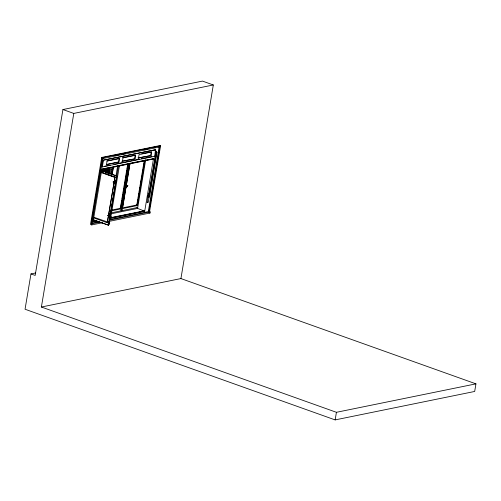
<?xml version="1.0" encoding="UTF-8"?>
<svg xmlns="http://www.w3.org/2000/svg" width="501" height="501" viewBox="0 0 501 501"><rect width="100%" height="100%" fill="white"/><g stroke="black" fill="none" stroke-linecap="round" stroke-linejoin="round"><path stroke-width="0.75" d="M126.271 187.142C126.734 187.7 127.054 185.527 127.235 186.203C127.68 187.155 125.626 185.746 127.348 186.428M126.528 187.343L127.154 186.516L126.847 186.359M127.517 185.364L127.836 185.545L126.809 186.053M149.642 194.751L156.744 152.642L149.555 195.227L149.667 194.801M149.079 193.467L149.242 193.449M126.985 186.228L127.235 186.591M143.48 210.689L143.58 210.276L142.791 210.865L144 210.426L143.906 210.815M148.196 197.056C149.392 190.211 148.183 200.049 148.365 195.747M148.428 195.271L148.283 196.21L147.864 196.06M35.558 272.982L30.962 273.922L25.05 309.242L335.144 419.907L474.679 391.456L475.95 383.854L180.924 278.569L41.395 307.019L73.791 113.42L213.32 84.97L180.924 278.569M213.32 84.97L202.46 81.093L62.926 109.544L35.17 275.425L30.962 273.922M109.55 219.482L148.296 211.585L149.555 211.679L160.583 145.797L159.951 145.572L101.709 157.446L90.493 224.473L91.752 224.924L102.486 222.732M99.611 222.219L91.946 223.778L91.314 223.559L102.342 157.671L160.583 145.797M91.314 223.559L91.946 223.427L102.799 158.554L159.781 146.931L148.929 211.81M91.752 224.924L91.946 223.778M102.999 160.226L101.897 166.814L102.323 166.965L154.609 156.306L155.711 149.711L102.999 160.226L155.711 149.711M102.323 166.965L103.425 160.376M93.549 221.123L95.127 220.86L92.854 220.935L93.599 221.129M108.41 173.553L109.437 167.428M109.249 173.853L110.276 167.729M110.283 173.916L111.003 169.507L111.366 169.457L112.067 169.695L111.009 169.57L112.049 169.664L111.322 174.01M111.504 169.47L111.873 167.29M111.491 174.905L112.775 167.215M112.08 174.229L113.245 167.29M112.211 174.398L113.495 166.733M113.094 182.07C115.781 182.395 111.629 181.85 114.284 182.552L114.961 182.17L113.12 181.919M107.22 222.557L114.973 177.091L101.133 172.15M100.632 171.975L114.979 177.091L107.327 222.77L93.706 217.91M109.919 213.77C109.155 213.42 108.73 213.376 109.919 213.77C110.514 218.348 107.189 217.309 109.08 213.514M115.931 176.158L117.61 166.125L117.998 166.263L118.079 165.762L118.468 165.9L108.554 225.187L92.647 219.682M106.782 164.353L118.53 161.955L119.125 158.404M110.001 213.839L109.469 216.77L108.579 216.526M115.474 180.792C115.856 185.558 112.687 184.437 114.597 180.542L115.518 180.867L114.904 183.973M101.139 170.371L116.37 175.813L116.288 176.314L116.927 176.189L108.861 224.398L108.216 224.529M108.254 225.25L116.789 175.964L116.37 175.813M118.956 162.105L119.545 158.554L107.057 161.103L106.462 164.647L118.956 162.105L118.53 161.955M109.957 216.169L110.333 213.94M115.518 182.953L115.875 180.823M109.719 223.465L109.638 223.966L108.373 224.229L108.861 224.398M153.488 158.761L119.413 165.706L110.633 218.16L144.708 211.215L153.488 158.761L144.751 160.314M122.419 161.397L123.014 157.853L135.614 155.279L135.019 158.83L122 161.247L135.019 158.83M127.674 164.347L120.315 208.303L120.954 208.898L128.4 164.434M121.436 203.381L120.534 208.748L120.954 208.898L111.184 210.896M121.693 201.847L121.95 200.312M122.206 198.784L122.463 197.25M122.714 195.716L122.97 194.181M123.227 192.647L123.484 191.113M123.741 189.578L123.997 188.05M124.254 186.516L124.511 184.982M124.768 183.447L125.025 181.913M125.281 180.379L125.538 178.851M125.795 177.316L126.052 175.782M126.308 174.248L126.953 170.415M127.204 168.881L127.461 167.347M127.717 165.812L127.974 164.284M128.895 163.282L120.966 210.652L121.311 210.777L129.371 163.432M121.311 210.777L129.239 163.42M123.985 197.281L124.242 195.759M129.922 163.627L122.394 208.61L137.374 205.554L144.902 160.57M130.047 163.251L122.119 210.608M134.6 158.679L135.189 155.128L135.614 155.279M138.483 158.122L139.078 154.577L151.678 152.003L151.083 155.554L138.063 157.972L151.083 155.554M144.288 160.257L136.798 204.99L137.374 205.554L137.03 205.435M137.243 204.164L137.499 202.629M137.756 201.095L138.013 199.561M138.27 198.027L138.526 196.492M138.783 194.958L139.04 193.424M139.297 191.896L139.554 190.361M139.81 188.827L140.067 187.293M140.324 185.758L141.476 178.857M141.733 177.323L141.99 175.788M142.246 174.26L142.503 172.726M142.76 171.192L143.017 169.657M143.273 168.123L143.53 166.589M143.787 165.054L144.044 163.52M144.301 161.992L144.557 160.458M111.022 213.827L137.593 208.41L145.716 159.756M150.663 155.404L151.258 151.853L151.678 152.003M110.251 218.023L144.319 211.078L137.593 208.41M153.074 158.61L152.993 159.118L118.944 166.075M155.047 151.026L155.291 149.561M148.321 197.1L155.955 152.479L155.636 151.941L156.594 151.74L156.913 152.285L156.337 153.262M148.947 194.92L155.968 152.943M156.431 152.172L156.794 152.792L155.805 152.98L156.819 152.673L156.45 151.834L156.055 152.31M156.594 151.74L155.122 152.479L155.429 152.141L155.98 152.88M149.292 195.966L148.215 202.417L147.062 202.655L148.622 193.33L149.774 193.098L149.536 194.532M148.177 197.143L149.047 196.949L149.843 194.726L149.404 194.545M148.296 211.585L159.155 146.705L159.781 146.931M108.617 221.486L149.999 213.044L150.187 211.904L149.555 211.679M335.144 419.907L336.422 412.304L475.95 383.854M149.361 194.964C150.826 195.121 147.839 198.703 149.204 195.578L148.91 196.993M148.922 196.906L149.235 195.528M114.597 182.045L114.917 182.42M107.677 215.486L109.324 214.967M110.339 214.96L109.995 215.061M148.885 194.97C149.004 195.246 148.277 194.751 149.768 194.77M149.311 195.615L149.461 195.152M114.284 182.552L113.971 182.17M155.842 153.957L155.805 154.095M101.252 172.557L114.779 177.385L114.979 177.091M126.371 187.111L126.978 186.322M127.054 186.14L127.617 185.332M127.173 186.359L127.824 185.558M125.582 189.19L125.162 189.24L125.619 189.209M93.499 220.02L94.426 220.966L94 220.816C92.616 218.737 94.576 222.275 93.487 220.453M110.727 217.628L110.846 216.795L111.479 217.484L110.42 216.645L110.846 216.795M155.41 152.122L156.644 151.828M93.969 220.183L93.875 220.584M93.374 220.941L94 220.816M107.715 215.624L108.73 215.129M103.688 158.015L102.166 158.329L102.799 158.554M115.086 155.692L118.123 155.072M121.925 154.302L125.72 153.525M143.956 149.805L147.757 149.035M153.832 147.795L155.354 147.482M106.638 160.953L113.251 159.606M114.716 159.305L118.393 158.554M135.189 155.128L122.595 157.702L123.014 157.853M141.62 153.82L150.513 152.003M156.343 151.953L155.604 152.342L155.773 152.855L156.719 152.761M104.17 166.351L110.233 165.117M114.021 164.341L132.214 160.633M133.729 160.326L139.792 159.086M141.307 158.779L151.916 156.619M102.223 168.994L111.285 167.146M112.794 166.839L118.079 165.762M119.783 165.411L143.242 160.621M101.114 169.413L118.468 165.9M101.503 169.551L108.348 168.161M101.384 169.651L117.998 166.263M101.089 169.845L108.692 168.298M101.44 170.071L109.8 168.367M102.292 170.396L103.807 170.083M101.108 170.929L109.644 169.175M102.317 170.991L109.162 169.595M103.306 171.486L109.387 170.246M104.559 171.58L109.124 170.647M105.548 172.068L109.35 171.298M106.037 172.319L109.08 171.699M107.026 172.807L109.306 172.344M107.521 173.058L109.036 172.745M114.779 177.385L115.098 177.323M114.328 182.301L114.961 182.17M113.927 182.42L114.56 182.295M126.74 182.64L126.277 182.69L125.219 189.29M148.44 195.152L149.749 195.127L148.584 195.327M149.548 195.177L148.471 195.785L147.92 195.559M137.117 204.928L122.451 207.915M111.203 210.163L120.315 208.303L119.896 208.153M111.028 212.887L137.737 207.445L136.898 207.145M110.145 215.123L110.333 214.891M108.466 215.167L109.099 215.035M108.548 215.455L109.4 215.255M142.791 210.865L143.919 210.871M92.735 221.348L95.127 220.86M110.483 217.697L144.363 210.821M110.452 217.76L112.03 217.44L111.335 217.165M93.449 221.448L95.71 220.985M96.856 220.972L93.08 221.743L101.853 169.288L101.471 169.144M92.071 223.045L98.91 221.655M109.569 220.19L150.187 211.904M107.621 221.987L93.775 217.221M143.687 210.702L142.178 210.915L144.225 210.871L143.524 210.589M148.828 195.29L149.749 195.127M62.926 109.544L73.791 113.42M154.189 156.155L154.609 156.306M101.709 157.446L102.342 157.671M119.025 165.568L119.413 165.706M101.503 170.672L116.927 176.189M115.161 182.057L115.869 182.308M136.322 204.821L137.374 205.554M143.486 210.314L143.912 210.464M144.319 211.078L144.708 211.215M148.734 212.593L149.999 213.044M93.117 219.676L108.554 225.187M91.314 223.202L91.946 223.427M41.395 307.019L336.422 412.304M155.673 154.07L155.291 153.469L155.548 151.947L156.249 151.077L156.7 151.715M155.867 152.855L155.379 153.456L155.698 152.022M115.512 181.869L115.819 181.65M155.673 152.323L155.961 152.868M125.839 185.971L126.064 185.752L125.839 185.971M147.582 202.078L147.601 202.016M115.969 181.8L115.249 181.55L115.969 181.8M107.339 222.77L107.308 222.049L107.327 222.77"/></g></svg>
